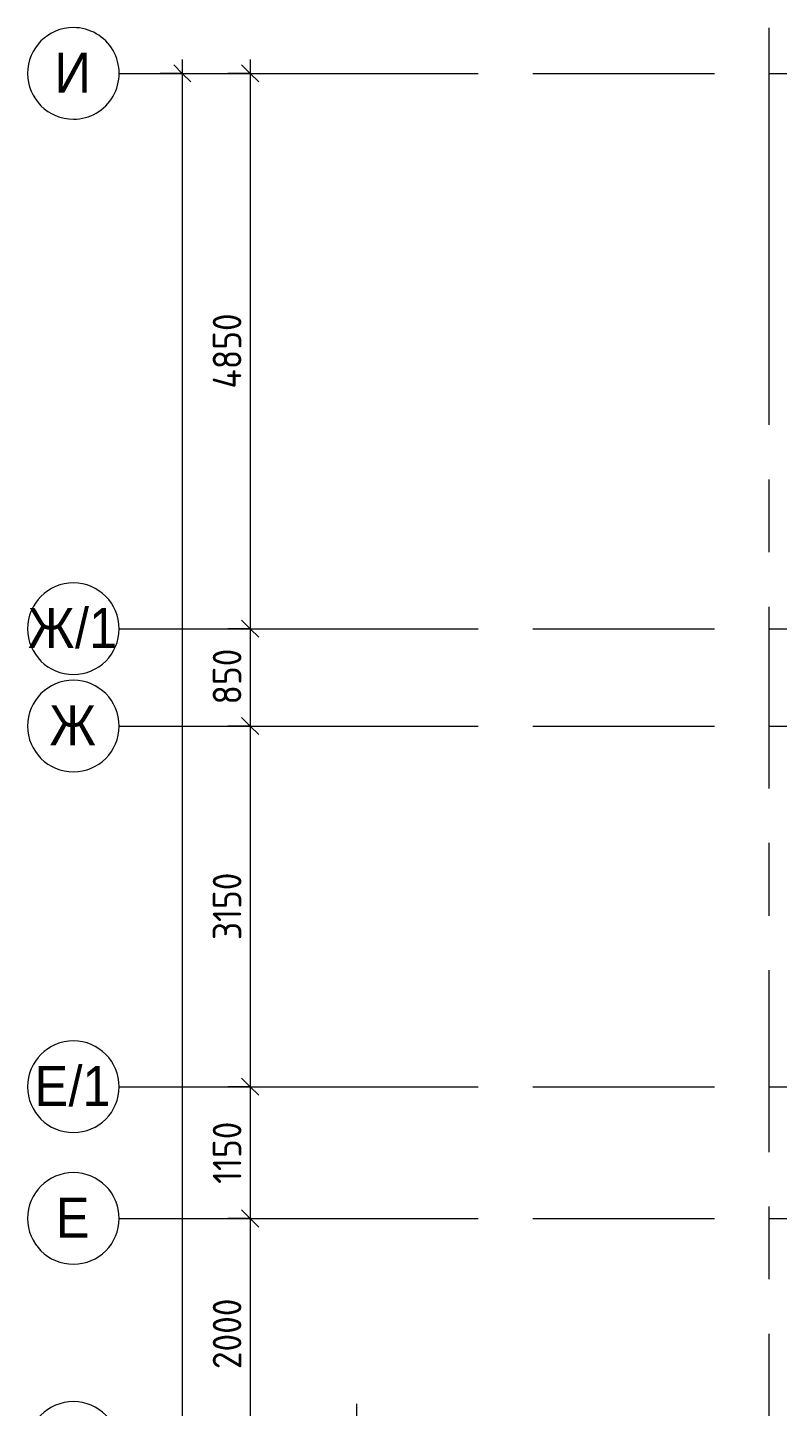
# Model space of a CAD drawing. Header units: millimetres. Extents: x -2766 to 205613, y -8553 to 29000.
# Drawn here: x -2766 to 3782, y 15358 to 27400 of the extents above; entities that cross this region are included whole.
import ezdxf

# ---------------------------------------------------------------- set-up
doc = ezdxf.new("R2010")
doc.units = ezdxf.units.MM
doc.linetypes.add('Осевая', pattern=[3175, 635, -476.25, 1587.5, -476.25])
for name, color, linetype, lineweight in [('A-ANNO-DIMS', 7, 'Continuous', 9), ('A-ANNO-DIMS-100', 7, 'Continuous', 9), ('Оси', 7, 'Continuous', 9), ('Оси-1', 7, 'Continuous', 20), ('Оси-2', 7, 'Осевая', 9)]:
    doc.layers.add(name, color=color, linetype=linetype, lineweight=lineweight)
doc.styles.add('Arial', font='arial.ttf', dxfattribs={"width": 0.9, "height": 350})
doc.styles.add('ISOCPEUR', font='isocpeur.ttf', dxfattribs={"width": 0.9, "height": 250})
doc.dimstyles.new('ISO-2_5_0_9К_БОЛЬШОЙ', dxfattribs={"dimscale": 304.8, "dimtxt": 248.995294, "dimasz": 0.492126, "dimexe": 0.393701, "dimexo": 0.984252, "dimgap": 0, "dimtad": 1, "dimdec": 0, "dimrnd": 10, "dimzin": 0, "dimdsep": 46, "dimtxsty": 'ISOCPEUR', "dimblk1": 'OBLIQUE', "dimblk2": 'OBLIQUE', "dimsah": 1, "dimcen": 0.09, "dimdle": 0.393701, "dimazin": 0, "dimtfac": 1, "dimtdec": 4, "dimtix": 1, "dimtmove": 0, "dimatfit": 3, "dimfxl": 1, "dimtvp": 1, "dimtolj": 1, "dimtzin": 0, "dimarcsym": 2})
doc.dimstyles.new('ISO-2_5_0_9К_БОЛЬШОЙ_1', dxfattribs={"dimscale": 304.8, "dimtxt": 248.995294, "dimasz": 0.492126, "dimexe": 0.393701, "dimexo": 0.984252, "dimgap": 0, "dimtad": 1, "dimdec": 0, "dimrnd": 10, "dimzin": 0, "dimdsep": 46, "dimtxsty": 'ISOCPEUR', "dimblk1": 'OBLIQUE', "dimblk2": 'OBLIQUE', "dimsah": 1, "dimcen": 0.09, "dimdle": 0.393701, "dimazin": 0, "dimtfac": 1, "dimtdec": 4, "dimtix": 1, "dimtmove": 2, "dimatfit": 3, "dimfxl": 1, "dimtvp": 1, "dimtolj": 1, "dimtzin": 0, "dimarcsym": 2})

# ---------------------------------------------------------------- blocks, each defined once
blk = doc.blocks.new('Ось сетки - D8-29747960-План расстановки мебели и оборудования 2 этажа в осях 1-12')
at = {"layer": 'Оси-1'}
for start, end in [(360, 180), (180, 360)]:
    blk.add_arc((0, 0), 4, start, end, dxfattribs=at)
blk = doc.blocks.new('DIMBLOCK12-План расстановки мебели и оборудования 2 этажа в осях 1-12')
at = {"layer": 'A-ANNO-DIMS-100'}
for p, q in [((-822, 27120), (-822, 22150)), ((-1016, 27000), (-702, 27000)), ((-822, 27000), (-1016, 27000)), ((-1016, 22150), (-702, 22150)), ((-822, 22150), (-1016, 22150))]:
    blk.add_line(p, q, dxfattribs=at)
at = {"layer": 'A-ANNO-DIMS-100', "lineweight": 20}
for p, q in [((-822, 27000), (-897, 27075)), ((-822, 27000), (-747, 26925)), ((-822, 22150), (-897, 22225)), ((-822, 22150), (-747, 22075))]:
    blk.add_line(p, q, dxfattribs=at)
at = {"layer": 'A-ANNO-DIMS-100', "color": 0, "insert": (-1149, 24247), "char_height": 250, "width": 787.21, "attachment_point": 1, "rotation": 90, "line_spacing_factor": 1.149209, "style": 'ISOCPEUR'}
blk.add_mtext('4850', dxfattribs=at)
blk = doc.blocks.new('_Oblique')
at = {"color": 0, "linetype": 'ByBlock', "lineweight": -2}
blk.add_line((-0.5, -0.5), (0.5, 0.5), dxfattribs=at)
blk = doc.blocks.new('DIMBLOCK13-План расстановки мебели и оборудования 2 этажа в осях 1-12')
at = {"layer": 'A-ANNO-DIMS-100', "lineweight": 20}
for p, q in [((-822, 22150), (-897, 22225)), ((-822, 22150), (-747, 22075)), ((-822, 21300), (-897, 21375)), ((-822, 21300), (-747, 21225))]:
    blk.add_line(p, q, dxfattribs=at)
at = {"layer": 'A-ANNO-DIMS-100'}
for p, q in [((-1016, 22150), (-702, 22150)), ((-822, 22150), (-1016, 22150)), ((-822, 22150), (-822, 21300)), ((-1016, 21300), (-702, 21300)), ((-822, 21300), (-1016, 21300))]:
    blk.add_line(p, q, dxfattribs=at)
at = {"layer": 'A-ANNO-DIMS-100', "color": 0, "insert": (-1149, 21488), "char_height": 250, "width": 568.86, "attachment_point": 1, "rotation": 90, "line_spacing_factor": 1.149209, "style": 'ISOCPEUR'}
blk.add_mtext('850', dxfattribs=at)
blk = doc.blocks.new('DIMBLOCK14-План расстановки мебели и оборудования 2 этажа в осях 1-12')
at = {"layer": 'A-ANNO-DIMS-100', "lineweight": 20}
for p, q in [((-822, 21300), (-897, 21375)), ((-822, 21300), (-747, 21225)), ((-822, 18150), (-897, 18225)), ((-822, 18150), (-747, 18075))]:
    blk.add_line(p, q, dxfattribs=at)
at = {"layer": 'A-ANNO-DIMS-100'}
for p, q in [((-1016, 21300), (-702, 21300)), ((-822, 21300), (-1016, 21300)), ((-822, 21300), (-822, 18150)), ((-1016, 18150), (-702, 18150)), ((-822, 18150), (-1016, 18150))]:
    blk.add_line(p, q, dxfattribs=at)
at = {"layer": 'A-ANNO-DIMS-100', "color": 0, "insert": (-1149, 19431), "char_height": 250, "width": 706.76, "attachment_point": 1, "rotation": 90, "line_spacing_factor": 1.149209, "style": 'ISOCPEUR'}
blk.add_mtext('3150', dxfattribs=at)
blk = doc.blocks.new('DIMBLOCK15-План расстановки мебели и оборудования 2 этажа в осях 1-12')
at = {"layer": 'A-ANNO-DIMS-100', "lineweight": 20}
for p, q in [((-822, 18150), (-897, 18225)), ((-822, 18150), (-747, 18075)), ((-822, 17000), (-897, 17075)), ((-822, 17000), (-747, 16925))]:
    blk.add_line(p, q, dxfattribs=at)
at = {"layer": 'A-ANNO-DIMS-100'}
for p, q in [((-1016, 18150), (-702, 18150)), ((-822, 18150), (-1016, 18150)), ((-822, 18150), (-822, 17000)), ((-1016, 17000), (-702, 17000)), ((-822, 17000), (-1016, 17000))]:
    blk.add_line(p, q, dxfattribs=at)
at = {"layer": 'A-ANNO-DIMS-100', "color": 0, "insert": (-1149, 17302), "char_height": 250, "width": 655.05, "attachment_point": 1, "rotation": 90, "line_spacing_factor": 1.149209, "style": 'ISOCPEUR'}
blk.add_mtext('1150', dxfattribs=at)
blk = doc.blocks.new('DIMBLOCK16-План расстановки мебели и оборудования 2 этажа в осях 1-12')
at = {"layer": 'A-ANNO-DIMS-100'}
for p, q in [((-1016, 17000), (-702, 17000)), ((-822, 17000), (-1016, 17000)), ((-822, 17000), (-822, 15000)), ((-387, 15000), (-942, 15000)), ((-822, 15000), (-387, 15000))]:
    blk.add_line(p, q, dxfattribs=at)
at = {"layer": 'A-ANNO-DIMS-100', "lineweight": 20}
for p, q in [((-822, 17000), (-897, 17075)), ((-822, 17000), (-747, 16925)), ((-822, 15000), (-897, 15075)), ((-822, 15000), (-747, 14925))]:
    blk.add_line(p, q, dxfattribs=at)
at = {"layer": 'A-ANNO-DIMS-100', "color": 0, "insert": (-1149, 15684), "char_height": 250, "width": 758.48, "attachment_point": 1, "rotation": 90, "line_spacing_factor": 1.149209, "style": 'ISOCPEUR'}
blk.add_mtext('2000', dxfattribs=at)
blk = doc.blocks.new('DIMBLOCK24-План расстановки мебели и оборудования 2 этажа в осях 1-12')
at = {"layer": 'A-ANNO-DIMS-100'}
for p, q in [((-1415, 27120), (-1415, -120)), ((-1609, 27000), (-1295, 27000)), ((-1415, 27000), (-1609, 27000)), ((-1609, 0), (-1295, 0)), ((-1415, 0), (-1609, 0))]:
    blk.add_line(p, q, dxfattribs=at)
at = {"layer": 'A-ANNO-DIMS-100', "lineweight": 20}
for p, q in [((-1415, 27000), (-1490, 27075)), ((-1415, 27000), (-1340, 26925)), ((-1415, 0), (-1490, 75)), ((-1415, 0), (-1340, -75))]:
    blk.add_line(p, q, dxfattribs=at)
at = {"layer": 'A-ANNO-DIMS-100', "color": 0, "insert": (-1742, 13572), "char_height": 250, "width": 948.1, "attachment_point": 1, "rotation": 90, "line_spacing_factor": 1.149209, "style": 'ISOCPEUR'}
blk.add_mtext('27000', dxfattribs=at)

msp = doc.modelspace()

# ---------------------------------------------------------------- linework, layer by layer
at = {"layer": 'Оси'}
for p, q in [((3710, 24898.1), (3710, 27398.1)), ((-1966, 27000), (534, 27000)), ((-1966, 22150), (534, 22150)), ((-1966, 21300), (534, 21300)), ((-1966, 18150), (534, 18150)), ((-1966, 17000), (534, 17000)), ((110, 12880), (110, 15380))]:
    msp.add_line(p, q, dxfattribs=at)
at = {"layer": 'Оси-2'}
for p, q in [((534, 27000), (31340, 27000)), ((3710, 593.7), (3710, 24898.1)), ((534, 22150), (35990, 22150)), ((534, 21300), (35990, 21300)), ((534, 18150), (35990, 18150)), ((534, 17000), (35990, 17000))]:
    msp.add_line(p, q, dxfattribs=at)

# ---------------------------------------------------------------- block references
at = {"layer": 'Оси-1', "xscale": 99.99999999999993, "yscale": 99.99999999999993, "zscale": 99.99999999999993}
for p, rotation in [((-2366, 27000), 269.9999999999995), ((-2366, 22150), 269.9999999999994), ((-2366, 21300), 269.9999999999994), ((-2366, 18150), 269.9999999999994), ((-2366, 17000), 269.9999999999994), ((-2366, 15000), 269.9999999999994)]:
    msp.add_blockref('Ось сетки - D8-29747960-План расстановки мебели и оборудования 2 этажа в осях 1-12', p, dxfattribs=dict(at, rotation=rotation))

# ---------------------------------------------------------------- texts
at = {"layer": 'Оси', "char_height": 350, "attachment_point": 1, "style": 'Arial'}
for s, insert, width in [('\\fArial|b0|i0|c204|p34|;\\W.9;И', (-2530.5, 27181), 389.62), ('\\fArial|b0|i0|c204|p34|;\\W.9;Ж', (-2762.7, 22331), 497.848), ('/1', (-2351.9, 22331), 454.557), ('\\fArial|b0|i0|c204|p34|;\\W.9;Ж', (-2575, 21481), 497.848), ('\\fArial|b0|i0|c204|p34|;\\W.9;Е', (-2706, 18331), 360.759), ('/1', (-2408.3, 18331), 454.557), ('\\fArial|b0|i0|c204|p34|;\\W.9;Е', (-2518.8, 17181), 360.759)]:
    msp.add_mtext(s, dxfattribs=dict(at, insert=insert, width=width))

# ---------------------------------------------------------------- dimensions: what is measured, and where the dimension line sits
at = {"layer": 'A-ANNO-DIMS'}
dim = msp.add_linear_dim(base=(-1415.3, 0), p1=(-1309.2, 27000), p2=(-1309.2, 0), angle=90, dimstyle='ISO-2_5_0_9К_БОЛЬШОЙ_1', override={"dimpost": '<>', "dimfxl": 26999.999823}, dxfattribs=at)
dim.commit()
dim.dimension.update_dxf_attribs({"geometry": 'DIMBLOCK24-План расстановки мебели и оборудования 2 этажа в осях 1-12', "text_midpoint": (-1575.2, 14046), "dimtype": 160, "text_rotation": 90})
for base, p1, p2, override, picture, middle in [((-822.4, 22150), (-716.3, 27000), (-716.3, 22150), {"dimpost": '<>', "dimfxl": 4849.999753}, 'DIMBLOCK12-План расстановки мебели и оборудования 2 этажа в осях 1-12', (-947.4, 24575)), ((-822.4, 21300), (-716.3, 22150), (-716.3, 21300), {"dimpost": '<>', "dimfxl": 850}, 'DIMBLOCK13-План расстановки мебели и оборудования 2 этажа в осях 1-12', (-947.4, 21725)), ((-822.4, 18150), (-716.3, 21300), (-716.3, 18150), {"dimpost": '<>', "dimfxl": 3150}, 'DIMBLOCK14-План расстановки мебели и оборудования 2 этажа в осях 1-12', (-947.4, 19725)), ((-822.4, 17000), (-716.3, 18150), (-716.3, 17000), {"dimpost": '<>', "dimfxl": 1150}, 'DIMBLOCK15-План расстановки мебели и оборудования 2 этажа в осях 1-12', (-947.4, 17575)), ((-822.4, 15000), (-716.3, 17000), (-87.2, 15000), {"dimpost": '<>', "dimfxl": 2096.597035}, 'DIMBLOCK16-План расстановки мебели и оборудования 2 этажа в осях 1-12', (-947.4, 16000))]:
    dim = msp.add_linear_dim(base=base, p1=p1, p2=p2, angle=90, dimstyle='ISO-2_5_0_9К_БОЛЬШОЙ', override=override, dxfattribs=at)
    dim.commit()
    dim.dimension.update_dxf_attribs({"geometry": picture, "text_midpoint": middle})

doc.saveas('drawing.dxf')
